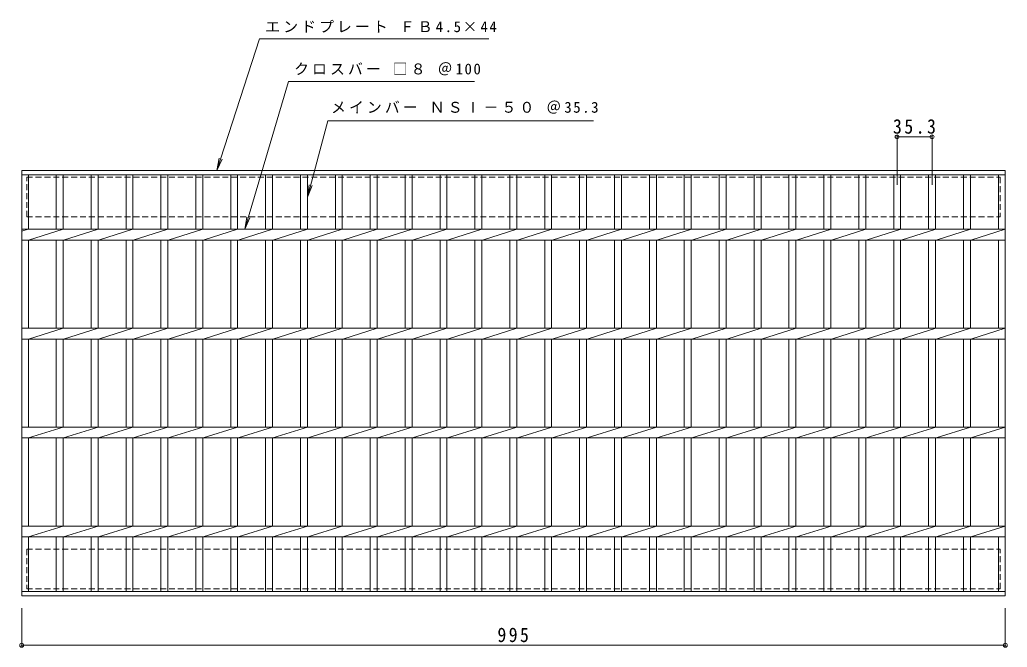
# Model space of a CAD drawing. Units: millimetres, scale not verified. Extents: x -735 to 819, y -687 to 599.
# Drawn here: x -735 to 264, y -36 to 599 of the extents above; entities that cross this region are included whole.
import ezdxf

# ---------------------------------------------------------------- set-up
doc = ezdxf.new("R2010")
doc.units = ezdxf.units.MM
doc.header["$LTSCALE"] = 5
doc.header["$PDMODE"] = 32
doc.header["$PDSIZE"] = 4
doc.linetypes.add('DASHED1', pattern=[1.8, 1.2, -0.6])
for name, color, linetype, lineweight in [('B-1', 2, 'Continuous', 9), ('B-2', 3, 'Continuous', 9), ('B-4', 7, 'Continuous', 9)]:
    doc.layers.add(name, color=color, linetype=linetype, lineweight=lineweight)
doc.styles.add('ＭＳ ゴシック', font='')
doc.styles.get('ＭＳ ゴシック').set_extended_font_data('MS Gothic')

msp = doc.modelspace()

# ---------------------------------------------------------------- linework, layer by layer
at = {"layer": 'B-1', "linetype": 'DASHED1'}
for p, q in [((-728.002, 399.267), (-728.002, 439.267)), ((-728.002, 399.267), (256.998, 399.267)), ((-728.002, 63.267), (-728.002, 23.266)), ((-728.002, 63.267), (256.998, 63.267))]:
    msp.add_line(p, q, dxfattribs=at)
for points in [[(-728.002, 439.267), (256.998, 439.267), (256.998, 399.267)], [(-728.002, 23.266), (256.998, 23.266), (256.998, 63.267)]]:
    msp.add_lwpolyline(points, dxfattribs=at)
at = {"layer": 'B-2'}
for p, q in [((-733.002, 16.266), (-733.002, 446.266)), ((-733.002, 446.266), (261.998, 446.266)), ((-733.002, 441.767), (261.998, 441.767)), ((-726.001, 386.767), (-726.001, 441.767)), ((-698.101, 441.767), (-698.101, 386.767)), ((-691.101, 441.767), (-691.101, 386.767)), ((-662.801, 441.767), (-662.801, 386.767)), ((-655.801, 441.767), (-655.801, 386.767)), ((-627.501, 441.767), (-627.501, 386.767)), ((-620.501, 441.767), (-620.501, 386.767)), ((-592.201, 441.767), (-592.201, 386.767)), ((-585.201, 441.767), (-585.201, 386.767)), ((-556.901, 441.767), (-556.901, 386.767)), ((-549.901, 441.767), (-549.901, 386.767)), ((-521.601, 441.767), (-521.601, 386.767)), ((-514.601, 441.767), (-514.601, 386.767)), ((-486.301, 441.767), (-486.301, 386.767)), ((-479.301, 441.767), (-479.301, 386.767)), ((-451.001, 441.767), (-451.001, 386.767)), ((-444.001, 441.767), (-444.001, 386.767)), ((-415.701, 441.767), (-415.701, 386.767)), ((-408.701, 441.767), (-408.701, 386.767)), ((-380.401, 441.767), (-380.401, 386.767)), ((-373.401, 441.767), (-373.401, 386.767)), ((-345.101, 441.767), (-345.101, 386.767)), ((-338.101, 441.767), (-338.101, 386.767)), ((-309.801, 441.767), (-309.801, 386.767)), ((-302.801, 441.767), (-302.801, 386.767)), ((-274.501, 441.767), (-274.501, 386.767)), ((-267.501, 441.767), (-267.501, 386.767)), ((-239.201, 441.767), (-239.201, 386.767)), ((-232.201, 441.767), (-232.201, 386.767)), ((-203.901, 441.767), (-203.901, 386.767)), ((-196.901, 441.767), (-196.901, 386.767)), ((-168.601, 441.767), (-168.601, 386.767)), ((-161.601, 441.767), (-161.601, 386.767)), ((-133.301, 441.767), (-133.301, 386.767)), ((-126.301, 441.767), (-126.301, 386.767)), ((-98.001, 441.767), (-98.001, 386.767)), ((-91.001, 441.767), (-91.001, 386.767)), ((-62.701, 441.767), (-62.701, 386.767)), ((-55.701, 441.767), (-55.701, 386.767)), ((-27.401, 441.767), (-27.401, 386.767)), ((-20.401, 441.767), (-20.401, 386.767)), ((7.899, 441.767), (7.899, 386.767)), ((14.899, 441.767), (14.899, 386.767)), ((43.199, 441.767), (43.199, 386.767)), ((50.199, 441.767), (50.199, 386.767)), ((78.499, 441.767), (78.499, 386.767)), ((85.499, 441.767), (85.499, 386.767)), ((113.8, 441.767), (113.8, 386.767)), ((120.8, 441.767), (120.8, 386.767)), ((149.1, 441.767), (149.1, 386.767)), ((156.1, 441.767), (156.1, 386.767)), ((184.4, 441.767), (184.4, 386.767)), ((191.4, 441.767), (191.4, 386.767)), ((219.7, 441.767), (219.7, 386.767)), ((226.7, 441.767), (226.7, 386.767)), ((254.998, 441.767), (254.998, 386.767)), ((261.998, 446.266), (261.998, 16.266)), ((-733.002, 384.687), (-726.401, 386.767)), ((-733.002, 386.767), (261.998, 386.767)), ((-726.001, 375.767), (-691.101, 386.767)), ((-690.701, 375.767), (-655.801, 386.767)), ((-655.401, 375.767), (-620.501, 386.767)), ((-620.101, 375.767), (-585.201, 386.767)), ((-584.801, 375.767), (-549.901, 386.767)), ((-549.501, 375.767), (-514.601, 386.767)), ((-514.201, 375.767), (-479.301, 386.767)), ((-478.901, 375.767), (-444.001, 386.767)), ((-443.601, 375.767), (-408.701, 386.767)), ((-408.301, 375.767), (-373.401, 386.767)), ((-373.001, 375.767), (-338.101, 386.767)), ((-337.701, 375.767), (-302.801, 386.767)), ((-302.401, 375.767), (-267.501, 386.767)), ((-266.899, 375.767), (-231.999, 386.767)), ((-231.599, 375.767), (-196.699, 386.767)), ((-196.299, 375.767), (-161.399, 386.767)), ((-160.999, 375.767), (-126.099, 386.767)), ((-125.699, 375.767), (-90.799, 386.767)), ((-90.399, 375.767), (-55.499, 386.767)), ((-55.099, 375.767), (-20.199, 386.767)), ((-19.799, 375.767), (15.101, 386.767)), ((15.501, 375.767), (50.401, 386.767)), ((50.801, 375.767), (85.701, 386.767)), ((86.102, 375.767), (121.001, 386.767)), ((121.402, 375.767), (156.302, 386.767)), ((156.702, 375.767), (191.602, 386.767)), ((192.002, 375.767), (226.902, 386.767)), ((227.302, 375.767), (261.998, 386.703)), ((-733.002, 375.767), (261.998, 375.767)), ((-726.001, 286.766), (-726.001, 375.767)), ((-698.101, 375.767), (-698.101, 286.766)), ((-691.101, 375.767), (-691.101, 286.766)), ((-662.801, 375.767), (-662.801, 286.766)), ((-655.801, 375.767), (-655.801, 286.766)), ((-627.501, 375.767), (-627.501, 286.766)), ((-620.501, 375.767), (-620.501, 286.766)), ((-592.201, 375.767), (-592.201, 286.766)), ((-585.201, 375.767), (-585.201, 286.766)), ((-556.901, 375.767), (-556.901, 286.766)), ((-549.901, 375.767), (-549.901, 286.766)), ((-521.601, 375.767), (-521.601, 286.766)), ((-514.601, 375.767), (-514.601, 286.766)), ((-486.301, 375.767), (-486.301, 286.766)), ((-479.301, 375.767), (-479.301, 286.766)), ((-451.001, 375.767), (-451.001, 286.766)), ((-444.001, 375.767), (-444.001, 286.766)), ((-415.701, 375.767), (-415.701, 286.766)), ((-408.701, 375.767), (-408.701, 286.766)), ((-380.401, 375.767), (-380.401, 286.766)), ((-373.401, 375.767), (-373.401, 286.766)), ((-345.101, 375.767), (-345.101, 286.766)), ((-338.101, 375.767), (-338.101, 286.766)), ((-309.801, 375.767), (-309.801, 286.766)), ((-302.801, 375.767), (-302.801, 286.766)), ((-274.501, 375.767), (-274.501, 286.766)), ((-267.501, 375.767), (-267.501, 286.766)), ((-239.201, 375.767), (-239.201, 286.766)), ((-232.201, 375.767), (-232.201, 286.766)), ((-203.901, 375.767), (-203.901, 286.766)), ((-196.901, 375.767), (-196.901, 286.766)), ((-168.601, 375.767), (-168.601, 286.766)), ((-161.601, 375.767), (-161.601, 286.766)), ((-133.301, 375.767), (-133.301, 286.766)), ((-126.301, 375.767), (-126.301, 286.766)), ((-98.001, 375.767), (-98.001, 286.766)), ((-91.001, 375.767), (-91.001, 286.766)), ((-62.701, 375.767), (-62.701, 286.766)), ((-55.701, 375.767), (-55.701, 286.766)), ((-27.401, 375.767), (-27.401, 286.766)), ((-20.401, 375.767), (-20.401, 286.766)), ((7.899, 375.767), (7.899, 286.766)), ((14.899, 375.767), (14.899, 286.766)), ((43.199, 375.767), (43.199, 286.766)), ((50.199, 375.767), (50.199, 286.766)), ((78.499, 375.767), (78.499, 286.766)), ((85.499, 375.767), (85.499, 286.766)), ((113.8, 375.767), (113.8, 286.766)), ((120.8, 375.767), (120.8, 286.766)), ((149.1, 375.767), (149.1, 286.766)), ((156.1, 375.767), (156.1, 286.766)), ((184.4, 375.767), (184.4, 286.766)), ((191.4, 375.767), (191.4, 286.766)), ((219.7, 375.767), (219.7, 286.766)), ((226.7, 375.767), (226.7, 286.766)), ((254.998, 375.767), (254.998, 286.766)), ((-733.002, 286.766), (261.998, 286.766)), ((-726.001, 275.767), (-691.101, 286.767)), ((-690.701, 275.767), (-655.801, 286.767)), ((-655.401, 275.767), (-620.501, 286.767)), ((-620.101, 275.767), (-585.201, 286.767)), ((-584.801, 275.767), (-549.901, 286.767)), ((-549.501, 275.767), (-514.601, 286.767)), ((-514.201, 275.767), (-479.301, 286.767)), ((-478.901, 275.767), (-444.001, 286.767)), ((-443.601, 275.767), (-408.701, 286.767)), ((-408.301, 275.767), (-373.401, 286.767)), ((-373.001, 275.767), (-338.101, 286.767)), ((-337.701, 275.767), (-302.801, 286.767)), ((-302.401, 275.767), (-267.501, 286.767)), ((-266.899, 275.767), (-231.999, 286.767)), ((-231.599, 275.767), (-196.699, 286.767)), ((-196.299, 275.767), (-161.399, 286.767)), ((-160.999, 275.767), (-126.099, 286.767)), ((-125.699, 275.767), (-90.799, 286.767)), ((-90.399, 275.767), (-55.499, 286.767)), ((-55.099, 275.767), (-20.199, 286.767)), ((-19.799, 275.767), (15.101, 286.767)), ((15.501, 275.767), (50.401, 286.767)), ((50.801, 275.767), (85.701, 286.767)), ((86.102, 275.767), (121.001, 286.767)), ((121.402, 275.767), (156.302, 286.767)), ((156.702, 275.767), (191.602, 286.767)), ((192.002, 275.767), (226.902, 286.767)), ((227.302, 275.767), (261.998, 286.703)), ((-733.002, 275.767), (261.998, 275.767)), ((-726.001, 186.766), (-726.001, 275.767)), ((-698.101, 275.767), (-698.101, 186.766)), ((-691.101, 275.767), (-691.101, 186.766)), ((-662.801, 275.767), (-662.801, 186.766)), ((-655.801, 275.767), (-655.801, 186.766)), ((-627.501, 275.767), (-627.501, 186.766)), ((-620.501, 275.767), (-620.501, 186.766)), ((-592.201, 275.767), (-592.201, 186.766)), ((-585.201, 275.767), (-585.201, 186.766)), ((-556.901, 275.767), (-556.901, 186.766)), ((-549.901, 275.767), (-549.901, 186.766)), ((-521.601, 275.767), (-521.601, 186.766)), ((-514.601, 275.767), (-514.601, 186.766)), ((-486.301, 275.767), (-486.301, 186.766)), ((-479.301, 275.767), (-479.301, 186.766)), ((-451.001, 275.767), (-451.001, 186.766)), ((-444.001, 275.767), (-444.001, 186.766)), ((-415.701, 275.767), (-415.701, 186.766)), ((-408.701, 275.767), (-408.701, 186.766)), ((-380.401, 275.767), (-380.401, 186.766)), ((-373.401, 275.767), (-373.401, 186.766)), ((-345.101, 275.767), (-345.101, 186.766)), ((-338.101, 275.767), (-338.101, 186.766)), ((-309.801, 275.767), (-309.801, 186.766)), ((-302.801, 275.767), (-302.801, 186.766)), ((-274.501, 275.767), (-274.501, 186.766)), ((-267.501, 275.767), (-267.501, 186.766)), ((-239.201, 275.767), (-239.201, 186.766)), ((-232.201, 275.767), (-232.201, 186.766)), ((-203.901, 275.767), (-203.901, 186.766)), ((-196.901, 275.767), (-196.901, 186.766)), ((-168.601, 275.767), (-168.601, 186.766)), ((-161.601, 275.767), (-161.601, 186.766)), ((-133.301, 275.767), (-133.301, 186.766)), ((-126.301, 275.767), (-126.301, 186.766)), ((-98.001, 275.767), (-98.001, 186.766)), ((-91.001, 275.767), (-91.001, 186.766)), ((-62.701, 275.767), (-62.701, 186.766)), ((-55.701, 275.767), (-55.701, 186.766)), ((-27.401, 275.767), (-27.401, 186.766)), ((-20.401, 275.767), (-20.401, 186.766)), ((7.899, 275.767), (7.899, 186.766)), ((14.899, 275.767), (14.899, 186.766)), ((43.199, 275.767), (43.199, 186.766)), ((50.199, 275.767), (50.199, 186.766)), ((78.499, 275.767), (78.499, 186.766)), ((85.499, 275.767), (85.499, 186.766)), ((113.8, 275.767), (113.8, 186.766)), ((120.8, 275.767), (120.8, 186.766)), ((149.1, 275.767), (149.1, 186.766)), ((156.1, 275.767), (156.1, 186.766)), ((184.4, 275.767), (184.4, 186.766)), ((191.4, 275.767), (191.4, 186.766)), ((219.7, 275.767), (219.7, 186.766)), ((226.7, 275.767), (226.7, 186.766)), ((254.998, 275.767), (254.998, 186.766)), ((-733.002, 186.766), (261.998, 186.766)), ((-726.001, 175.767), (-691.101, 186.767)), ((-691.102, 186.766), (-691.101, 186.767)), ((-690.701, 175.767), (-655.801, 186.767)), ((-655.803, 186.766), (-655.801, 186.767)), ((-655.401, 175.767), (-620.501, 186.767)), ((-620.502, 186.766), (-620.501, 186.767)), ((-620.101, 175.767), (-585.201, 186.767)), ((-585.202, 186.766), (-585.201, 186.767)), ((-584.801, 175.767), (-549.901, 186.767)), ((-549.902, 186.766), (-549.901, 186.767)), ((-549.501, 175.767), (-514.601, 186.767)), ((-514.602, 186.766), (-514.601, 186.767)), ((-514.201, 175.767), (-479.301, 186.767)), ((-479.302, 186.766), (-479.301, 186.767)), ((-478.901, 175.767), (-444.001, 186.767)), ((-444.003, 186.766), (-444.001, 186.767)), ((-443.601, 175.767), (-408.701, 186.767)), ((-408.702, 186.766), (-408.701, 186.767)), ((-408.301, 175.767), (-373.401, 186.767)), ((-373.402, 186.766), (-373.401, 186.767)), ((-373.001, 175.767), (-338.101, 186.767)), ((-338.103, 186.766), (-338.101, 186.767)), ((-337.701, 175.767), (-302.801, 186.767)), ((-302.803, 186.766), (-302.801, 186.767)), ((-302.401, 175.767), (-267.501, 186.767)), ((-267.502, 186.766), (-267.501, 186.767)), ((-266.899, 175.767), (-231.999, 186.767)), ((-232.202, 186.766), (-232.201, 186.767)), ((-231.599, 175.767), (-196.699, 186.767)), ((-196.902, 186.766), (-196.901, 186.767)), ((-196.299, 175.767), (-161.399, 186.767)), ((-161.602, 186.766), (-161.601, 186.767)), ((-160.999, 175.767), (-126.099, 186.767)), ((-126.302, 186.766), (-126.301, 186.767)), ((-125.699, 175.767), (-90.799, 186.767)), ((-91.002, 186.766), (-91.001, 186.767)), ((-90.399, 175.767), (-55.499, 186.767)), ((-55.702, 186.766), (-55.701, 186.767)), ((-55.099, 175.767), (-20.199, 186.767)), ((-20.402, 186.766), (-20.401, 186.767)), ((-19.799, 175.767), (15.101, 186.767)), ((14.898, 186.766), (14.899, 186.767)), ((15.501, 175.767), (50.401, 186.767)), ((50.198, 186.766), (50.199, 186.767)), ((50.801, 175.767), (85.701, 186.767)), ((85.498, 186.766), (85.499, 186.767)), ((86.102, 175.767), (121.001, 186.767)), ((120.798, 186.766), (120.8, 186.767)), ((121.402, 175.767), (156.302, 186.767)), ((156.098, 186.766), (156.1, 186.767)), ((156.702, 175.767), (191.602, 186.767)), ((191.399, 186.766), (191.4, 186.767)), ((192.002, 175.767), (226.902, 186.767)), ((226.699, 186.766), (226.7, 186.767)), ((227.302, 175.767), (261.998, 186.703)), ((261.999, 186.766), (262.001, 186.767)), ((-733.002, 175.767), (261.998, 175.767)), ((-726.001, 86.766), (-726.001, 175.767)), ((-698.101, 175.767), (-698.101, 86.766)), ((-691.101, 175.767), (-691.101, 86.766)), ((-662.801, 175.767), (-662.801, 86.766)), ((-655.801, 175.767), (-655.801, 86.766)), ((-627.501, 175.767), (-627.501, 86.766)), ((-620.501, 175.767), (-620.501, 86.766)), ((-592.201, 175.767), (-592.201, 86.766)), ((-585.201, 175.767), (-585.201, 86.766)), ((-556.901, 175.767), (-556.901, 86.766)), ((-549.901, 175.767), (-549.901, 86.766)), ((-521.601, 175.767), (-521.601, 86.766)), ((-514.601, 175.767), (-514.601, 86.766)), ((-486.301, 175.767), (-486.301, 86.766)), ((-479.301, 175.767), (-479.301, 86.766)), ((-451.001, 175.767), (-451.001, 86.766)), ((-444.001, 175.767), (-444.001, 86.766)), ((-415.701, 175.767), (-415.701, 86.766)), ((-408.701, 175.767), (-408.701, 86.766)), ((-380.401, 175.767), (-380.401, 86.766)), ((-373.401, 175.767), (-373.401, 86.766)), ((-345.101, 175.767), (-345.101, 86.766)), ((-338.101, 175.767), (-338.101, 86.766)), ((-309.801, 175.767), (-309.801, 86.766)), ((-302.801, 175.767), (-302.801, 86.766)), ((-274.501, 175.767), (-274.501, 86.766)), ((-267.501, 175.767), (-267.501, 86.766)), ((-239.201, 175.767), (-239.201, 86.766)), ((-232.201, 175.767), (-232.201, 86.766)), ((-203.901, 175.767), (-203.901, 86.766)), ((-196.901, 175.767), (-196.901, 86.766)), ((-168.601, 175.767), (-168.601, 86.766)), ((-161.601, 175.767), (-161.601, 86.766)), ((-133.301, 175.767), (-133.301, 86.766)), ((-126.301, 175.767), (-126.301, 86.766)), ((-98.001, 175.767), (-98.001, 86.766)), ((-91.001, 175.767), (-91.001, 86.766)), ((-62.701, 175.767), (-62.701, 86.766)), ((-55.701, 175.767), (-55.701, 86.766)), ((-27.401, 175.767), (-27.401, 86.766)), ((-20.401, 175.767), (-20.401, 86.766)), ((7.899, 175.767), (7.899, 86.766)), ((14.899, 175.767), (14.899, 86.766)), ((43.199, 175.767), (43.199, 86.766)), ((50.199, 175.767), (50.199, 86.766)), ((78.499, 175.767), (78.499, 86.766)), ((85.499, 175.767), (85.499, 86.766)), ((113.8, 175.767), (113.8, 86.766)), ((120.8, 175.767), (120.8, 86.766)), ((149.1, 175.767), (149.1, 86.766)), ((156.1, 175.767), (156.1, 86.766)), ((184.4, 175.767), (184.4, 86.766)), ((191.4, 175.767), (191.4, 86.766)), ((219.7, 175.767), (219.7, 86.766)), ((226.7, 175.767), (226.7, 86.766)), ((254.998, 175.767), (254.998, 86.766)), ((-733.002, 86.766), (261.998, 86.766)), ((-726.001, 75.767), (-691.101, 86.767)), ((-691.102, 86.766), (-691.101, 86.767)), ((-690.701, 75.767), (-655.801, 86.767)), ((-655.803, 86.766), (-655.801, 86.767)), ((-655.401, 75.767), (-620.501, 86.767)), ((-620.502, 86.766), (-620.501, 86.767)), ((-620.101, 75.767), (-585.201, 86.767)), ((-585.202, 86.766), (-585.201, 86.767)), ((-584.801, 75.767), (-549.901, 86.767)), ((-549.902, 86.766), (-549.901, 86.767)), ((-549.501, 75.767), (-514.601, 86.767)), ((-514.602, 86.766), (-514.601, 86.767)), ((-514.201, 75.767), (-479.301, 86.767)), ((-479.302, 86.766), (-479.301, 86.767)), ((-478.901, 75.767), (-444.001, 86.767)), ((-444.003, 86.766), (-444.001, 86.767)), ((-443.601, 75.767), (-408.701, 86.767)), ((-408.702, 86.766), (-408.701, 86.767)), ((-408.301, 75.767), (-373.401, 86.767)), ((-373.402, 86.766), (-373.401, 86.767)), ((-373.001, 75.767), (-338.101, 86.767)), ((-338.103, 86.766), (-338.101, 86.767)), ((-337.701, 75.767), (-302.801, 86.767)), ((-302.803, 86.766), (-302.801, 86.767)), ((-302.401, 75.767), (-267.501, 86.767)), ((-267.502, 86.766), (-267.501, 86.767)), ((-266.899, 75.767), (-231.999, 86.767)), ((-232.202, 86.766), (-232.201, 86.767)), ((-231.599, 75.767), (-196.699, 86.767)), ((-196.902, 86.766), (-196.901, 86.767)), ((-196.299, 75.767), (-161.399, 86.767)), ((-161.602, 86.766), (-161.601, 86.767)), ((-160.999, 75.767), (-126.099, 86.767)), ((-126.302, 86.766), (-126.301, 86.767)), ((-125.699, 75.767), (-90.799, 86.767)), ((-91.002, 86.766), (-91.001, 86.767)), ((-90.399, 75.767), (-55.499, 86.767)), ((-55.702, 86.766), (-55.701, 86.767)), ((-55.099, 75.767), (-20.199, 86.767)), ((-20.402, 86.766), (-20.401, 86.767)), ((-19.799, 75.767), (15.101, 86.767)), ((14.898, 86.766), (14.899, 86.767)), ((15.501, 75.767), (50.401, 86.767)), ((50.198, 86.766), (50.199, 86.767)), ((50.801, 75.767), (85.701, 86.767)), ((85.498, 86.766), (85.499, 86.767)), ((86.102, 75.767), (121.001, 86.767)), ((120.798, 86.766), (120.8, 86.767)), ((121.402, 75.767), (156.302, 86.767)), ((156.098, 86.766), (156.1, 86.767)), ((156.702, 75.767), (191.602, 86.767)), ((191.399, 86.766), (191.4, 86.767)), ((192.002, 75.767), (226.902, 86.767)), ((226.699, 86.766), (226.7, 86.767)), ((227.302, 75.767), (261.998, 86.703)), ((261.999, 86.766), (262.001, 86.767)), ((-733.002, 75.767), (261.998, 75.767)), ((-726.001, 20.766), (-726.001, 75.767)), ((-698.101, 75.767), (-698.101, 20.766)), ((-691.101, 75.767), (-691.101, 20.766)), ((-662.801, 75.767), (-662.801, 20.766)), ((-655.801, 75.767), (-655.801, 20.766)), ((-627.501, 75.767), (-627.501, 20.766)), ((-620.501, 75.767), (-620.501, 20.766)), ((-592.201, 75.767), (-592.201, 20.766)), ((-585.201, 75.767), (-585.201, 20.766)), ((-556.901, 75.767), (-556.901, 20.766)), ((-549.901, 75.767), (-549.901, 20.766)), ((-521.601, 75.767), (-521.601, 20.766)), ((-514.601, 75.767), (-514.601, 20.766)), ((-486.301, 75.767), (-486.301, 20.766)), ((-479.301, 75.767), (-479.301, 20.766)), ((-451.001, 75.767), (-451.001, 20.766)), ((-444.001, 75.767), (-444.001, 20.766)), ((-415.701, 75.767), (-415.701, 20.766)), ((-408.701, 75.767), (-408.701, 20.766)), ((-380.401, 75.767), (-380.401, 20.766)), ((-373.401, 75.767), (-373.401, 20.766)), ((-345.101, 75.767), (-345.101, 20.766)), ((-338.101, 75.767), (-338.101, 20.766)), ((-309.801, 75.767), (-309.801, 20.766)), ((-302.801, 75.767), (-302.801, 20.766)), ((-274.501, 75.767), (-274.501, 20.766)), ((-267.501, 75.767), (-267.501, 20.766)), ((-239.201, 75.767), (-239.201, 20.766)), ((-232.201, 75.767), (-232.201, 20.766)), ((-203.901, 75.767), (-203.901, 20.766)), ((-196.901, 75.767), (-196.901, 20.766)), ((-168.601, 75.767), (-168.601, 20.766)), ((-161.601, 75.767), (-161.601, 20.766)), ((-133.301, 75.767), (-133.301, 20.766)), ((-126.301, 75.767), (-126.301, 20.766)), ((-98.001, 75.767), (-98.001, 20.766)), ((-91.001, 75.767), (-91.001, 20.766)), ((-62.701, 75.767), (-62.701, 20.766)), ((-55.701, 75.767), (-55.701, 20.766)), ((-27.401, 75.767), (-27.401, 20.766)), ((-20.401, 75.767), (-20.401, 20.766)), ((7.899, 75.767), (7.899, 20.766)), ((14.899, 75.767), (14.899, 20.766)), ((43.199, 75.767), (43.199, 20.766)), ((50.199, 75.767), (50.199, 20.766)), ((78.499, 75.767), (78.499, 20.766)), ((85.499, 75.767), (85.499, 20.766)), ((113.8, 75.767), (113.8, 20.766)), ((120.8, 75.767), (120.8, 20.766)), ((149.1, 75.767), (149.1, 20.766)), ((156.1, 75.767), (156.1, 20.766)), ((184.4, 75.767), (184.4, 20.766)), ((191.4, 75.767), (191.4, 20.766)), ((219.7, 75.767), (219.7, 20.766)), ((226.7, 75.767), (226.7, 20.766)), ((254.998, 75.767), (254.998, 20.766)), ((261.998, 20.766), (-733.002, 20.766)), ((261.998, 16.266), (-733.002, 16.266))]:
    msp.add_line(p, q, dxfattribs=at)
at = {"layer": 'B-4'}
for p, q in [((-535.525, 446.266), (-492.513, 579.198)), ((-492.513, 579.198), (-260.39, 579.198)), ((-507.15, 386.767), (-463.072, 536.267)), ((-463.072, 536.267), (-274.948, 536.267)), ((-444.001, 419.267), (-423.369, 496.267)), ((-423.369, 496.267), (-154.497, 496.267)), ((152.6, 431.75), (152.6, 481.665)), ((152.6, 480.165), (187.9, 480.165)), ((187.9, 431.75), (187.9, 481.665)), ((-535.525, 446.266), (-533.262, 458.56)), ((-535.525, 446.266), (-530.157, 457.555)), ((-444.001, 419.267), (-442.37, 431.66)), ((-444.001, 419.267), (-439.218, 430.815)), ((-507.15, 386.767), (-505.21, 399.115)), ((-507.15, 386.767), (-502.08, 398.193)), ((-733.002, 3.767), (-733.002, -35.233)), ((261.998, 3.767), (261.998, -35.233)), ((-733.002, -33.733), (261.998, -33.733))]:
    msp.add_line(p, q, dxfattribs=at)
for p in [(152.6, 480.165), (187.9, 480.165), (-733.002, -33.733), (261.998, -33.733)]:
    msp.add_point(p, dxfattribs=at)

# ---------------------------------------------------------------- texts
at = {"layer": 'B-4', "char_height": 11, "attachment_point": 7, "style": 'ＭＳ ゴシック'}
for s, insert in [('\\T1.21;エンドプレート\\~ＦＢ4.5×44', (-486.64, 585.39)), ('\\T1.21;クロスバー\\~□８\\~＠100', (-457.448, 542.256)), ('\\T1.21;メインバー\\~ＮＳⅠ－５０\\~＠35.3', (-420.077, 503.502))]:
    msp.add_mtext(s, dxfattribs=dict(at, insert=insert))
at = {"layer": 'B-4', "color": 2, "char_height": 14.66, "attachment_point": 7, "style": 'ＭＳ ゴシック'}
for s, insert in [('\\T1.28;\\W0.9;35.3', (148.375, 483.165)), ('\\T1.27;\\W0.9;995', (-251.752, -30.733))]:
    msp.add_mtext(s, dxfattribs=dict(at, insert=insert))

doc.saveas('drawing.dxf')
